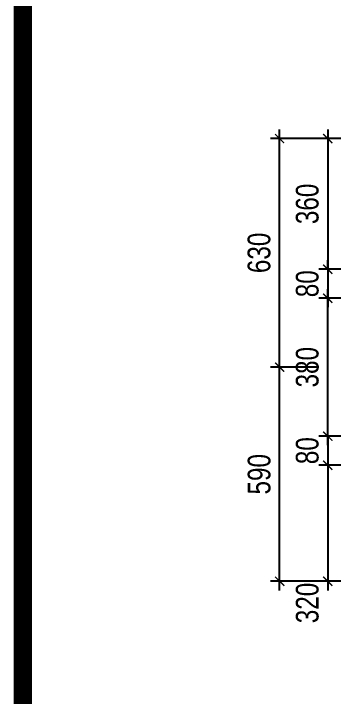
# Model space of a CAD drawing. Header units: millimetres. Extents: x 925681 to 1410834, y 71669 to 296428.
# Drawn here: x 1053906 to 1054786, y 290929 to 292810 of the extents above; entities that cross this region are included whole.
import ezdxf

# ---------------------------------------------------------------- set-up
doc = ezdxf.new("R2010")
doc.units = ezdxf.units.MM
doc.header["$LTSCALE"] = 100
doc.layers.add('Ap0102_dim', color=145, linetype='Continuous', lineweight=25)
doc.layers.add('STELL', color=7, linetype='Continuous', lineweight=18)
doc.styles.add('Ap_vn_vni.shx', font='vn_vni.shx', dxfattribs={"width": 0.8})
doc.dimstyles.new('Ap_Model', dxfattribs={"dimscale": 100, "dimtxt": 2.5, "dimasz": 1, "dimexe": 1, "dimexo": 1, "dimgap": 1, "dimtad": 1, "dimdec": 0, "dimzin": 3, "dimdsep": 46, "dimtxsty": 'Ap_vn_vni.shx', "dimblk": 'ARCHTICK', "dimcen": 1, "dimdle": 1, "dimclrd": 256, "dimclre": 256, "dimclrt": 7, "dimazin": 2, "dimtfac": 100, "dimtdec": 0, "dimtix": 1, "dimtmove": 2, "dimatfit": 2, "dimldrblk": 'OPEN30', "dimfxl": 1, "dimtolj": 1, "dimtzin": 0, "dimlwd": -1, "dimlwe": -1, "dimarcsym": 0})

# ---------------------------------------------------------------- blocks, each defined once
blk = doc.blocks.new('_ArchTick')
at = {"color": 0, "linetype": 'ByBlock', "const_width": 0.15}
blk.add_lwpolyline([(-0.5, -0.5), (0.5, 0.5)], dxfattribs=at)
blk = doc.blocks.new('*D395')
at = {"layer": 'Ap0102_dim', "transparency": 16777216}
for p, q in [((-488.7, -25), (-488.7, 615)), ((-381.3, 590), (-513.7, 590)), ((-381.3, 0), (-513.7, 0))]:
    blk.add_line(p, q, dxfattribs=at)
at = {"layer": 'Defpoints', "color": 0, "transparency": 16777216}
for p in [(-488.7, 590), (-356.3, 590), (-356.3, 0)]:
    blk.add_point(p, dxfattribs=at)
at = {"layer": 'Ap0102_dim', "transparency": 16777216, "xscale": 25, "yscale": 25, "zscale": 25}
for p, rotation in [((-488.7, 590), 90), ((-488.7, 0), 270)]:
    blk.add_blockref('_ArchTick', p, dxfattribs=dict(at, rotation=rotation))
at = {"layer": 'Ap0102_dim', "color": 7, "transparency": 16777216, "insert": (-544.9, 295), "char_height": 62.5, "attachment_point": 5, "rotation": 90, "style": 'Ap_vn_vni.shx'}
blk.add_mtext('\\A1;590', dxfattribs=at)
blk = doc.blocks.new('_Open30')
for p, q in [((-1, 0.268), (0, 0)), ((0, 0), (-1, -0.268)), ((0, 0), (-1, 0))]:
    blk.add_line(p, q)
blk = doc.blocks.new('*D396')
at = {"layer": 'Ap0102_dim', "transparency": 16777216}
for p, q in [((-488.9, 565), (-488.9, 1245)), ((-381.3, 1220), (-513.9, 1220)), ((-381.3, 590), (-513.9, 590))]:
    blk.add_line(p, q, dxfattribs=at)
at = {"layer": 'Defpoints', "color": 0, "transparency": 16777216}
for p in [(-488.9, 1220), (-356.3, 1220), (-356.3, 590)]:
    blk.add_point(p, dxfattribs=at)
at = {"layer": 'Ap0102_dim', "transparency": 16777216, "xscale": 25, "yscale": 25, "zscale": 25}
for p, rotation in [((-488.9, 1220), 90), ((-488.9, 590), 270)]:
    blk.add_blockref('_ArchTick', p, dxfattribs=dict(at, rotation=rotation))
at = {"layer": 'Ap0102_dim', "color": 7, "transparency": 16777216, "insert": (-545.2, 905), "char_height": 62.5, "attachment_point": 5, "rotation": 90, "style": 'Ap_vn_vni.shx'}
blk.add_mtext('\\A1;630', dxfattribs=at)
blk = doc.blocks.new('*D397')
at = {"layer": 'Ap0102_dim', "transparency": 16777216}
for p, q in [((-356.3, 400), (-356.3, 425)), ((-25, 400), (-381.3, 400)), ((-356.3, 400), (-356.3, 320)), ((-25, 320), (-381.3, 320)), ((-356.3, 320), (-356.3, 295))]:
    blk.add_line(p, q, dxfattribs=at)
at = {"layer": 'Defpoints', "color": 0, "transparency": 16777216}
for p in [(0, 400), (-356.3, 320), (0, 320)]:
    blk.add_point(p, dxfattribs=at)
at = {"layer": 'Ap0102_dim', "transparency": 16777216, "xscale": 25, "yscale": 25, "zscale": 25}
for p, rotation in [((-356.3, 400), 270), ((-356.3, 320), 90)]:
    blk.add_blockref('_ArchTick', p, dxfattribs=dict(at, rotation=rotation))
at = {"layer": 'Ap0102_dim', "color": 7, "transparency": 16777216, "insert": (-412.5, 360), "char_height": 62.5, "attachment_point": 5, "rotation": 90, "style": 'Ap_vn_vni.shx'}
blk.add_mtext('\\A1;80', dxfattribs=at)
blk = doc.blocks.new('*D398')
at = {"layer": 'Ap0102_dim', "transparency": 16777216}
for p, q in [((-356.3, 375), (-356.3, 805)), ((-25, 780), (-381.3, 780)), ((-25, 400), (-381.3, 400))]:
    blk.add_line(p, q, dxfattribs=at)
at = {"layer": 'Defpoints', "color": 0, "transparency": 16777216}
for p in [(-356.3, 780), (0, 780), (0, 400)]:
    blk.add_point(p, dxfattribs=at)
at = {"layer": 'Ap0102_dim', "transparency": 16777216, "xscale": 25, "yscale": 25, "zscale": 25}
for p, rotation in [((-356.3, 780), 90), ((-356.3, 400), 270)]:
    blk.add_blockref('_ArchTick', p, dxfattribs=dict(at, rotation=rotation))
at = {"layer": 'Ap0102_dim', "color": 7, "transparency": 16777216, "insert": (-412.5, 590), "char_height": 62.5, "attachment_point": 5, "rotation": 90, "style": 'Ap_vn_vni.shx'}
blk.add_mtext('\\A1;380', dxfattribs=at)
blk = doc.blocks.new('*D390')
at = {"layer": 'Ap0102_dim', "transparency": 16777216}
for p, q in [((-356.3, 345), (-356.3, -25)), ((-25, 320), (-381.3, 320)), ((-25, 0), (-381.3, 0))]:
    blk.add_line(p, q, dxfattribs=at)
at = {"layer": 'Defpoints', "color": 0, "transparency": 16777216}
for p in [(0, 320), (-356.3, 0), (0, 0)]:
    blk.add_point(p, dxfattribs=at)
at = {"layer": 'Ap0102_dim', "transparency": 16777216, "xscale": 25, "yscale": 25, "zscale": 25}
for p, rotation in [((-356.3, 320), 90), ((-356.3, 0), 270)]:
    blk.add_blockref('_ArchTick', p, dxfattribs=dict(at, rotation=rotation))
at = {"layer": 'Ap0102_dim', "color": 7, "transparency": 16777216, "insert": (-412.5, -59.8), "char_height": 62.5, "attachment_point": 5, "rotation": 90, "style": 'Ap_vn_vni.shx'}
blk.add_mtext('\\A1;320', dxfattribs=at)
blk = doc.blocks.new('*D391')
at = {"layer": 'Ap0102_dim', "transparency": 16777216}
for p, q in [((-356.3, 860), (-356.3, 885)), ((-25, 860), (-381.3, 860)), ((-356.3, 860), (-356.3, 780)), ((-25, 780), (-381.3, 780)), ((-356.3, 780), (-356.3, 755))]:
    blk.add_line(p, q, dxfattribs=at)
at = {"layer": 'Defpoints', "color": 0, "transparency": 16777216}
for p in [(0, 860), (-356.3, 780), (0, 780)]:
    blk.add_point(p, dxfattribs=at)
at = {"layer": 'Ap0102_dim', "transparency": 16777216, "xscale": 25, "yscale": 25, "zscale": 25}
for p, rotation in [((-356.3, 860), 270), ((-356.3, 780), 90)]:
    blk.add_blockref('_ArchTick', p, dxfattribs=dict(at, rotation=rotation))
at = {"layer": 'Ap0102_dim', "color": 7, "transparency": 16777216, "insert": (-412.5, 820), "char_height": 62.5, "attachment_point": 5, "rotation": 90, "style": 'Ap_vn_vni.shx'}
blk.add_mtext('\\A1;80', dxfattribs=at)
blk = doc.blocks.new('*D392')
at = {"layer": 'Ap0102_dim', "transparency": 16777216}
for p, q in [((-356.3, 1245), (-356.3, 835)), ((-25, 1220), (-381.3, 1220)), ((-25, 860), (-381.3, 860))]:
    blk.add_line(p, q, dxfattribs=at)
at = {"layer": 'Defpoints', "color": 0, "transparency": 16777216}
for p in [(0, 1220), (-356.3, 860), (0, 860)]:
    blk.add_point(p, dxfattribs=at)
at = {"layer": 'Ap0102_dim', "transparency": 16777216, "xscale": 25, "yscale": 25, "zscale": 25}
for p, rotation in [((-356.3, 1220), 90), ((-356.3, 860), 270)]:
    blk.add_blockref('_ArchTick', p, dxfattribs=dict(at, rotation=rotation))
at = {"layer": 'Ap0102_dim', "color": 7, "transparency": 16777216, "insert": (-412.5, 1040), "char_height": 62.5, "attachment_point": 5, "rotation": 90, "style": 'Ap_vn_vni.shx'}
blk.add_mtext('\\A1;360', dxfattribs=at)
blk = doc.blocks.new('*U389')
at = {"layer": 'Ap0102_dim'}
for base, p1, p2, picture, middle in [((-488.9, 1220), (-356.3, 590), (-356.3, 1220), '*D396', (-545.2, 905)), ((-356.3, 860), (0, 1220), (0, 860), '*D392', (-412.5, 1040)), ((-356.3, 780), (0, 860), (0, 780), '*D391', (-412.5, 820)), ((-356.3, 780), (0, 400), (0, 780), '*D398', (-412.5, 590)), ((-488.7, 590), (-356.3, 0), (-356.3, 590), '*D395', (-544.9, 295)), ((-356.3, 320), (0, 400), (0, 320), '*D397', (-412.5, 360))]:
    dim = blk.add_linear_dim(base=base, p1=p1, p2=p2, angle=90, dimstyle='Ap_Model', override={"dimscale": 25, "dimfxl": 50}, dxfattribs=at)
    dim.commit()
    dim.dimension.update_dxf_attribs({"geometry": picture, "text_midpoint": middle})
dim = blk.add_linear_dim(base=(-356.3, 0), p1=(0, 320), p2=(0, 0), angle=90, dimstyle='Ap_Model', override={"dimscale": 25, "dimfxl": 50}, dxfattribs=at)
dim.commit()
dim.dimension.update_dxf_attribs({"geometry": '*D390', "text_midpoint": (-412.5, -59.8), "dimtype": 128})

msp = doc.modelspace()

# ---------------------------------------------------------------- linework, layer by layer
at = {"layer": 'Defpoints', "const_width": 50}
msp.add_lwpolyline([(1053931.4, 294666.4), (1058622.8, 294666.4), (1058622.8, 286752.9), (1053931.4, 286752.9)], close=True, dxfattribs=at)

# ---------------------------------------------------------------- block references
at = {"layer": 'STELL'}
msp.add_blockref('*U389', (1055127, 291245.7), dxfattribs=at)

doc.saveas('drawing.dxf')
